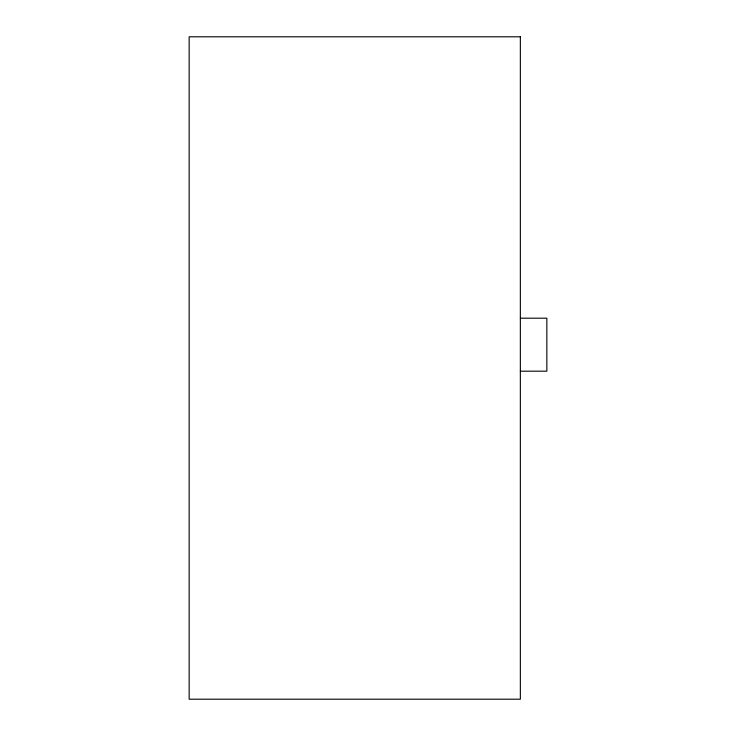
<?xml version="1.0" encoding="UTF-8"?>
<svg xmlns="http://www.w3.org/2000/svg" width="736" height="736" viewBox="0 0 736 736"><rect width="100%" height="100%" fill="white"/><g stroke="black" fill="none" stroke-linecap="round" stroke-linejoin="round"><path stroke-width="1.1" d="M520.352 318.191L546.848 318.191L546.848 371.183L520.352 371.183M520.352 36.8L189.152 36.8L189.152 699.2L520.352 699.2L520.352 36.8"/></g></svg>
